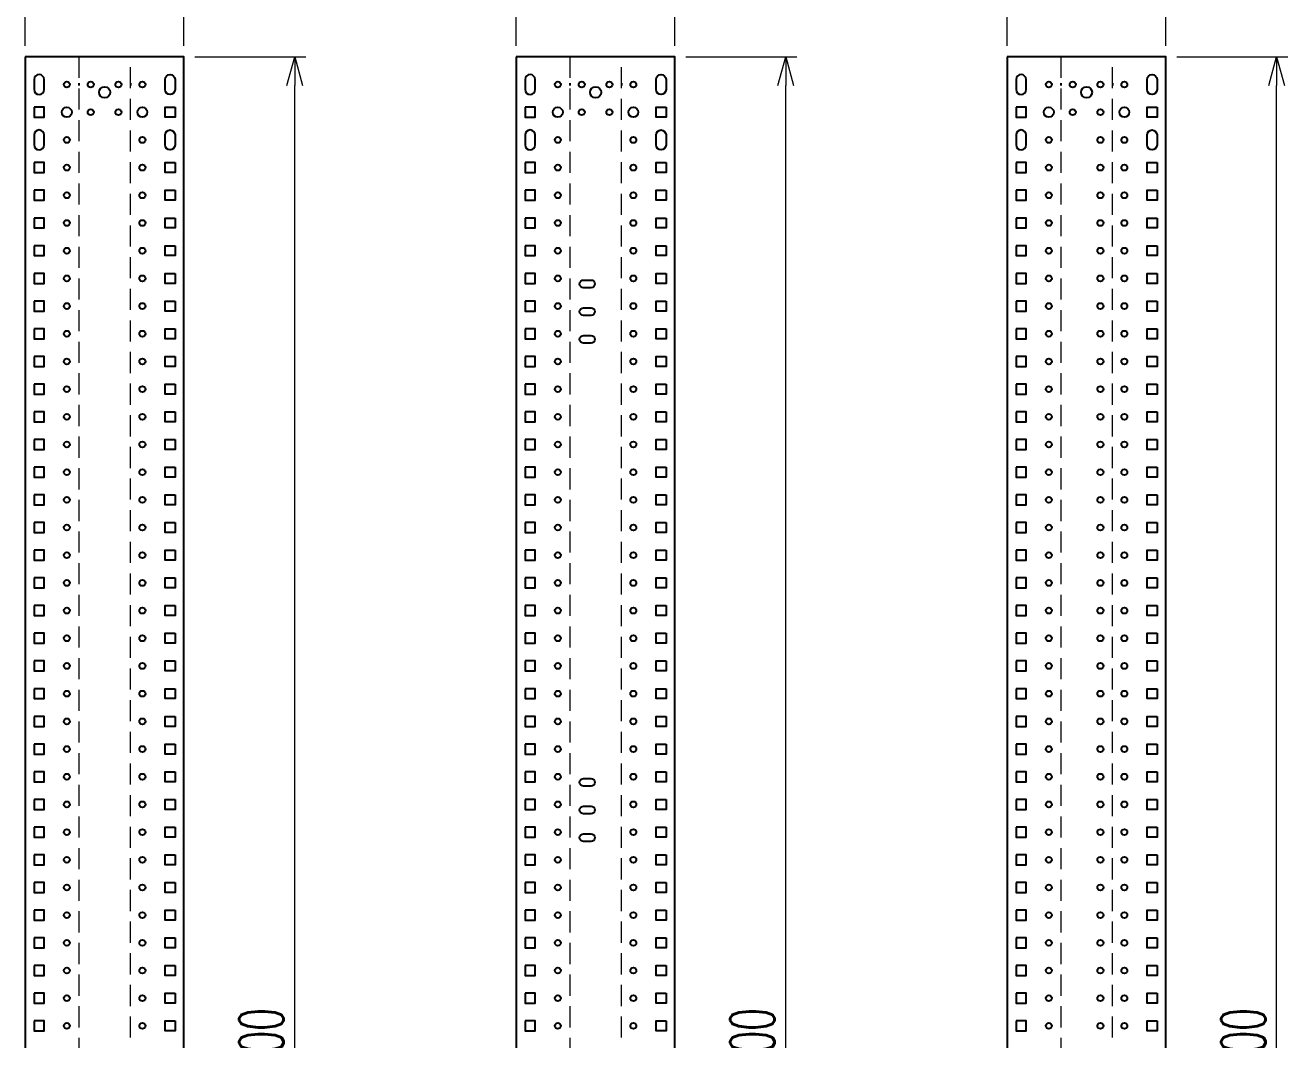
# Model space of a CAD drawing. Header units: millimetres. Extents: x 44190 to 77260, y -67199 to -50358.
# Drawn here: x 64819 to 65959, y -56533 to -55617 of the extents above; entities that cross this region are included whole.
import ezdxf

# ---------------------------------------------------------------- set-up
doc = ezdxf.new("R2010")
doc.units = ezdxf.units.MM
doc.header["$LTSCALE"] = 3
doc.linetypes.add('HIDDEN', pattern=[9.525, 6.35, -3.175])
doc.layers.add('@.DM. KÍCH THƯỚC', color=8, linetype='Continuous', transparency=0.2)
doc.layers.add('@.DM. NÉT CHÍNH', color=7, linetype='Continuous')
doc.layers.add('@.DM. NÉT ĐỤC', color=2, linetype='Continuous')
doc.layers.add('@.DM. NÉT ĐỨT', color=8, linetype='HIDDEN', lineweight=9)
doc.styles.add('Ann_w01', font='romans.shx', dxfattribs={"width": 0.6, "bigfont": 'chineset.shx'})
doc.dimstyles.new('Dim 01_SC20', dxfattribs={"dimscale": 20, "dimtxt": 2, "dimasz": 1.3, "dimexe": 0.5, "dimexo": 0.5, "dimgap": 0.5, "dimtad": 1, "dimdec": 1, "dimzin": 12, "dimdsep": 46, "dimtxsty": 'Ann_w01', "dimblk": 'OPEN30', "dimcen": 1.5, "dimclrd": 6, "dimclre": 6, "dimclrt": 3, "dimadec": 1, "dimazin": 3, "dimtm": 1e-09, "dimtfac": 1, "dimtdec": 1, "dimtix": 1, "dimtmove": 0, "dimatfit": 3, "dimldrblk": 'OPEN30', "dimfxl": 1, "dimtolj": 1, "dimlwd": 20, "dimlwe": 20, "dimarcsym": 0})

# ---------------------------------------------------------------- blocks, each defined once
blk = doc.blocks.new('_Open30')
at = {"color": 0, "linetype": 'ByBlock', "lineweight": -2}
for p, q in [((-1, 0.268), (0, 0)), ((0, 0), (-1, -0.268)), ((0, 0), (-1, 0))]:
    blk.add_line(p, q, dxfattribs=at)
blk = doc.blocks.new('*D179')
at = {"layer": '@.DM. KÍCH THƯỚC', "color": 6, "lineweight": 20, "transparency": 16777216}
for p, q in [((65415.6, -55645.2), (65515.6, -55645.2)), ((65505.6, -57419.2), (65505.6, -55671.2)), ((65415.6, -57445.2), (65515.6, -57445.2))]:
    blk.add_line(p, q, dxfattribs=at)
at = {"layer": 'Defpoints', "color": 0, "transparency": 16777216}
for p in [(65405.6, -55645.2), (65505.6, -55645.2), (65405.6, -57445.2)]:
    blk.add_point(p, dxfattribs=at)
at = {"layer": '@.DM. KÍCH THƯỚC', "color": 6, "lineweight": 20, "transparency": 16777216, "xscale": 26, "yscale": 26, "zscale": 26}
for p, rotation in [((65505.6, -55645.2), 90), ((65505.6, -57445.2), 270)]:
    blk.add_blockref('_Open30', p, dxfattribs=dict(at, rotation=rotation))
at = {"layer": '@.DM. KÍCH THƯỚC', "color": 3, "transparency": 16777216, "insert": (65475.6, -56545.2), "char_height": 40, "attachment_point": 5, "rotation": 90, "style": 'Ann_w01'}
blk.add_mtext('\\A1;1800', dxfattribs=at)
blk = doc.blocks.new('*D180')
at = {"layer": '@.DM. KÍCH THƯỚC', "color": 6, "lineweight": 20, "transparency": 16777216}
for p, q in [((65262.4, -55635.2), (65262.4, -55535.2)), ((65405.6, -55635.2), (65405.6, -55535.2)), ((65288.4, -55545.2), (65379.6, -55545.2))]:
    blk.add_line(p, q, dxfattribs=at)
at = {"layer": 'Defpoints', "color": 0, "transparency": 16777216}
for p in [(65405.6, -55545.2), (65262.4, -55645.2), (65405.6, -55645.2)]:
    blk.add_point(p, dxfattribs=at)
at = {"layer": '@.DM. KÍCH THƯỚC', "color": 6, "lineweight": 20, "transparency": 16777216, "xscale": 26, "yscale": 26, "zscale": 26, "rotation": 180}
blk.add_blockref('_Open30', (65262.4, -55545.2), dxfattribs=at)
at = {"layer": '@.DM. KÍCH THƯỚC', "color": 6, "lineweight": 20, "transparency": 16777216, "xscale": 26, "yscale": 26, "zscale": 26}
blk.add_blockref('_Open30', (65405.6, -55545.2), dxfattribs=at)
at = {"layer": '@.DM. KÍCH THƯỚC', "color": 3, "transparency": 16777216, "insert": (65334, -55515.2), "char_height": 40, "attachment_point": 5, "style": 'Ann_w01'}
blk.add_mtext('\\A1;143.2', dxfattribs=at)
blk = doc.blocks.new('*D183')
at = {"layer": '@.DM. KÍCH THƯỚC', "color": 6, "lineweight": 20, "transparency": 16777216}
for p, q in [((64972.4, -55645.2), (65072.4, -55645.2)), ((65062.4, -57419.2), (65062.4, -55671.2)), ((64972.4, -57445.2), (65072.4, -57445.2))]:
    blk.add_line(p, q, dxfattribs=at)
at = {"layer": 'Defpoints', "color": 0, "transparency": 16777216}
for p in [(64962.4, -55645.2), (65062.4, -55645.2), (64962.4, -57445.2)]:
    blk.add_point(p, dxfattribs=at)
at = {"layer": '@.DM. KÍCH THƯỚC', "color": 6, "lineweight": 20, "transparency": 16777216, "xscale": 26, "yscale": 26, "zscale": 26}
for p, rotation in [((65062.4, -55645.2), 90), ((65062.4, -57445.2), 270)]:
    blk.add_blockref('_Open30', p, dxfattribs=dict(at, rotation=rotation))
at = {"layer": '@.DM. KÍCH THƯỚC', "color": 3, "transparency": 16777216, "insert": (65032.4, -56545.2), "char_height": 40, "attachment_point": 5, "rotation": 90, "style": 'Ann_w01'}
blk.add_mtext('\\A1;1800', dxfattribs=at)
blk = doc.blocks.new('*D184')
at = {"layer": '@.DM. KÍCH THƯỚC', "color": 6, "lineweight": 20, "transparency": 16777216}
for p, q in [((64819.2, -55635.2), (64819.2, -55535.2)), ((64962.4, -55635.2), (64962.4, -55535.2)), ((64845.2, -55545.2), (64936.4, -55545.2))]:
    blk.add_line(p, q, dxfattribs=at)
at = {"layer": 'Defpoints', "color": 0, "transparency": 16777216}
for p in [(64962.4, -55545.2), (64819.2, -55645.2), (64962.4, -55645.2)]:
    blk.add_point(p, dxfattribs=at)
at = {"layer": '@.DM. KÍCH THƯỚC', "color": 6, "lineweight": 20, "transparency": 16777216, "xscale": 26, "yscale": 26, "zscale": 26, "rotation": 180}
blk.add_blockref('_Open30', (64819.2, -55545.2), dxfattribs=at)
at = {"layer": '@.DM. KÍCH THƯỚC', "color": 6, "lineweight": 20, "transparency": 16777216, "xscale": 26, "yscale": 26, "zscale": 26}
blk.add_blockref('_Open30', (64962.4, -55545.2), dxfattribs=at)
at = {"layer": '@.DM. KÍCH THƯỚC', "color": 3, "transparency": 16777216, "insert": (64890.8, -55515.2), "char_height": 40, "attachment_point": 5, "style": 'Ann_w01'}
blk.add_mtext('\\A1;143.2', dxfattribs=at)
blk = doc.blocks.new('*D193')
at = {"layer": '@.DM. KÍCH THƯỚC', "color": 6, "lineweight": 20, "transparency": 16777216}
for p, q in [((65705.6, -55635.2), (65705.6, -55535.2)), ((65848.8, -55635.2), (65848.8, -55535.2)), ((65731.6, -55545.2), (65822.8, -55545.2))]:
    blk.add_line(p, q, dxfattribs=at)
at = {"layer": 'Defpoints', "color": 0, "transparency": 16777216}
for p in [(65848.8, -55545.2), (65705.6, -55645.2), (65848.8, -55645.2)]:
    blk.add_point(p, dxfattribs=at)
at = {"layer": '@.DM. KÍCH THƯỚC', "color": 6, "lineweight": 20, "transparency": 16777216, "xscale": 26, "yscale": 26, "zscale": 26, "rotation": 180}
blk.add_blockref('_Open30', (65705.6, -55545.2), dxfattribs=at)
at = {"layer": '@.DM. KÍCH THƯỚC', "color": 6, "lineweight": 20, "transparency": 16777216, "xscale": 26, "yscale": 26, "zscale": 26}
blk.add_blockref('_Open30', (65848.8, -55545.2), dxfattribs=at)
at = {"layer": '@.DM. KÍCH THƯỚC', "color": 3, "transparency": 16777216, "insert": (65777.2, -55515.2), "char_height": 40, "attachment_point": 5, "style": 'Ann_w01'}
blk.add_mtext('\\A1;143.2', dxfattribs=at)
blk = doc.blocks.new('*D196')
at = {"layer": '@.DM. KÍCH THƯỚC', "color": 6, "lineweight": 20, "transparency": 16777216}
for p, q in [((65858.8, -55645.2), (65958.8, -55645.2)), ((65948.8, -57419.2), (65948.8, -55671.2)), ((65858.8, -57445.2), (65958.8, -57445.2))]:
    blk.add_line(p, q, dxfattribs=at)
at = {"layer": 'Defpoints', "color": 0, "transparency": 16777216}
for p in [(65848.8, -55645.2), (65948.8, -55645.2), (65848.8, -57445.2)]:
    blk.add_point(p, dxfattribs=at)
at = {"layer": '@.DM. KÍCH THƯỚC', "color": 6, "lineweight": 20, "transparency": 16777216, "xscale": 26, "yscale": 26, "zscale": 26}
for p, rotation in [((65948.8, -55645.2), 90), ((65948.8, -57445.2), 270)]:
    blk.add_blockref('_Open30', p, dxfattribs=dict(at, rotation=rotation))
at = {"layer": '@.DM. KÍCH THƯỚC', "color": 3, "transparency": 16777216, "insert": (65918.8, -56545.2), "char_height": 40, "attachment_point": 5, "rotation": 90, "style": 'Ann_w01'}
blk.add_mtext('\\A1;1800', dxfattribs=at)

msp = doc.modelspace()

# ---------------------------------------------------------------- linework, layer by layer
at = {"layer": '@.DM. NÉT CHÍNH', "color": 1}
for p, q in [((64867.5, -55668.96), (64867.5, -55670.96)), ((64914.1, -55668.96), (64914.1, -55670.96)), ((65310.7, -55668.96), (65310.7, -55670.96)), ((65357.3, -55668.96), (65357.3, -55670.96)), ((65753.9, -55668.96), (65753.9, -55670.96)), ((65800.5, -55668.96), (65800.5, -55670.96))]:
    msp.add_line(p, q, dxfattribs=at)
at = {"layer": '@.DM. NÉT CHÍNH'}
for points in [[(64819.2, -55645.24), (64819.2, -57445.24), (64962.4, -57445.24), (64962.4, -55645.24)], [(65262.4, -55645.24), (65262.4, -57445.24), (65405.6, -57445.24), (65405.6, -55645.24)], [(65705.6, -55645.24), (65705.6, -57445.24), (65848.8, -57445.24), (65848.8, -55645.24)]]:
    msp.add_lwpolyline(points, close=True, dxfattribs=at)
at = {"layer": '@.DM. NÉT CHÍNH', "color": 2}
for points in [[(64836.2, -55674.74), (64836.2, -55665.74, 1), (64827.2, -55665.74), (64827.2, -55674.74, 1)], [(64945.4, -55674.74), (64945.4, -55665.74, -1), (64954.4, -55665.74), (64954.4, -55674.74, -1)], [(65279.4, -55674.74), (65279.4, -55665.74, 1), (65270.4, -55665.74), (65270.4, -55674.74, 1)], [(65388.6, -55674.74), (65388.6, -55665.74, -1), (65397.6, -55665.74), (65397.6, -55674.74, -1)], [(65722.6, -55674.74), (65722.6, -55665.74, 1), (65713.6, -55665.74), (65713.6, -55674.74, 1)], [(65831.8, -55674.74), (65831.8, -55665.74, -1), (65840.8, -55665.74), (65840.8, -55674.74, -1)], [(64836.2, -55724.74), (64836.2, -55715.74, 1), (64827.2, -55715.74), (64827.2, -55724.74, 1)], [(64945.4, -55724.74), (64945.4, -55715.74, -1), (64954.4, -55715.74), (64954.4, -55724.74, -1)], [(65279.4, -55724.74), (65279.4, -55715.74, 1), (65270.4, -55715.74), (65270.4, -55724.74, 1)], [(65388.6, -55724.74), (65388.6, -55715.74, -1), (65397.6, -55715.74), (65397.6, -55724.74, -1)], [(65722.6, -55724.74), (65722.6, -55715.74, 1), (65713.6, -55715.74), (65713.6, -55724.74, 1)], [(65831.8, -55724.74), (65831.8, -55715.74, -1), (65840.8, -55715.74), (65840.8, -55724.74, -1)]]:
    msp.add_lwpolyline(points, format="xyb", close=True, dxfattribs=at)
for points in [[(64827.2, -55690.74), (64827.2, -55699.74), (64836.2, -55699.74), (64836.2, -55690.74)], [(64954.4, -55690.74), (64954.4, -55699.74), (64945.4, -55699.74), (64945.4, -55690.74)], [(65270.4, -55690.74), (65270.4, -55699.74), (65279.4, -55699.74), (65279.4, -55690.74)], [(65397.6, -55690.74), (65397.6, -55699.74), (65388.6, -55699.74), (65388.6, -55690.74)], [(65713.6, -55690.74), (65713.6, -55699.74), (65722.6, -55699.74), (65722.6, -55690.74)], [(65840.8, -55690.74), (65840.8, -55699.74), (65831.8, -55699.74), (65831.8, -55690.74)], [(64827.2, -55740.74), (64827.2, -55749.74), (64836.2, -55749.74), (64836.2, -55740.74)], [(64954.4, -55740.74), (64954.4, -55749.74), (64945.4, -55749.74), (64945.4, -55740.74)], [(65270.4, -55740.74), (65270.4, -55749.74), (65279.4, -55749.74), (65279.4, -55740.74)], [(65397.6, -55740.74), (65397.6, -55749.74), (65388.6, -55749.74), (65388.6, -55740.74)], [(65713.6, -55740.74), (65713.6, -55749.74), (65722.6, -55749.74), (65722.6, -55740.74)], [(65840.8, -55740.74), (65840.8, -55749.74), (65831.8, -55749.74), (65831.8, -55740.74)], [(64827.2, -55765.74), (64827.2, -55774.74), (64836.2, -55774.74), (64836.2, -55765.74)], [(64954.4, -55765.74), (64954.4, -55774.74), (64945.4, -55774.74), (64945.4, -55765.74)], [(65270.4, -55765.74), (65270.4, -55774.74), (65279.4, -55774.74), (65279.4, -55765.74)], [(65397.6, -55765.74), (65397.6, -55774.74), (65388.6, -55774.74), (65388.6, -55765.74)], [(65713.6, -55765.74), (65713.6, -55774.74), (65722.6, -55774.74), (65722.6, -55765.74)], [(65840.8, -55765.74), (65840.8, -55774.74), (65831.8, -55774.74), (65831.8, -55765.74)], [(64827.2, -55790.74), (64827.2, -55799.74), (64836.2, -55799.74), (64836.2, -55790.74)], [(64954.4, -55790.74), (64954.4, -55799.74), (64945.4, -55799.74), (64945.4, -55790.74)], [(65270.4, -55790.74), (65270.4, -55799.74), (65279.4, -55799.74), (65279.4, -55790.74)], [(65397.6, -55790.74), (65397.6, -55799.74), (65388.6, -55799.74), (65388.6, -55790.74)], [(65713.6, -55790.74), (65713.6, -55799.74), (65722.6, -55799.74), (65722.6, -55790.74)], [(65840.8, -55790.74), (65840.8, -55799.74), (65831.8, -55799.74), (65831.8, -55790.74)], [(64827.2, -55815.74), (64827.2, -55824.74), (64836.2, -55824.74), (64836.2, -55815.74)], [(64954.4, -55815.74), (64954.4, -55824.74), (64945.4, -55824.74), (64945.4, -55815.74)], [(65270.4, -55815.74), (65270.4, -55824.74), (65279.4, -55824.74), (65279.4, -55815.74)], [(65397.6, -55815.74), (65397.6, -55824.74), (65388.6, -55824.74), (65388.6, -55815.74)], [(65713.6, -55815.74), (65713.6, -55824.74), (65722.6, -55824.74), (65722.6, -55815.74)], [(65840.8, -55815.74), (65840.8, -55824.74), (65831.8, -55824.74), (65831.8, -55815.74)], [(64827.2, -55840.74), (64827.2, -55849.74), (64836.2, -55849.74), (64836.2, -55840.74)], [(64954.4, -55840.74), (64954.4, -55849.74), (64945.4, -55849.74), (64945.4, -55840.74)], [(65270.4, -55840.74), (65270.4, -55849.74), (65279.4, -55849.74), (65279.4, -55840.74)], [(65397.6, -55840.74), (65397.6, -55849.74), (65388.6, -55849.74), (65388.6, -55840.74)], [(65713.6, -55840.74), (65713.6, -55849.74), (65722.6, -55849.74), (65722.6, -55840.74)], [(65840.8, -55840.74), (65840.8, -55849.74), (65831.8, -55849.74), (65831.8, -55840.74)], [(64827.2, -55865.74), (64827.2, -55874.74), (64836.2, -55874.74), (64836.2, -55865.74)], [(64954.4, -55865.74), (64954.4, -55874.74), (64945.4, -55874.74), (64945.4, -55865.74)], [(65270.4, -55865.74), (65270.4, -55874.74), (65279.4, -55874.74), (65279.4, -55865.74)], [(65397.6, -55865.74), (65397.6, -55874.74), (65388.6, -55874.74), (65388.6, -55865.74)], [(65713.6, -55865.74), (65713.6, -55874.74), (65722.6, -55874.74), (65722.6, -55865.74)], [(65840.8, -55865.74), (65840.8, -55874.74), (65831.8, -55874.74), (65831.8, -55865.74)], [(64827.2, -55890.74), (64827.2, -55899.74), (64836.2, -55899.74), (64836.2, -55890.74)], [(64954.4, -55890.74), (64954.4, -55899.74), (64945.4, -55899.74), (64945.4, -55890.74)], [(65270.4, -55890.74), (65270.4, -55899.74), (65279.4, -55899.74), (65279.4, -55890.74)], [(65397.6, -55890.74), (65397.6, -55899.74), (65388.6, -55899.74), (65388.6, -55890.74)], [(65713.6, -55890.74), (65713.6, -55899.74), (65722.6, -55899.74), (65722.6, -55890.74)], [(65840.8, -55890.74), (65840.8, -55899.74), (65831.8, -55899.74), (65831.8, -55890.74)], [(64827.2, -55915.74), (64827.2, -55924.74), (64836.2, -55924.74), (64836.2, -55915.74)], [(64954.4, -55915.74), (64954.4, -55924.74), (64945.4, -55924.74), (64945.4, -55915.74)], [(65270.4, -55915.74), (65270.4, -55924.74), (65279.4, -55924.74), (65279.4, -55915.74)], [(65397.6, -55915.74), (65397.6, -55924.74), (65388.6, -55924.74), (65388.6, -55915.74)], [(65713.6, -55915.74), (65713.6, -55924.74), (65722.6, -55924.74), (65722.6, -55915.74)], [(65840.8, -55915.74), (65840.8, -55924.74), (65831.8, -55924.74), (65831.8, -55915.74)], [(64827.2, -55940.74), (64827.2, -55949.74), (64836.2, -55949.74), (64836.2, -55940.74)], [(64954.4, -55940.74), (64954.4, -55949.74), (64945.4, -55949.74), (64945.4, -55940.74)], [(65270.4, -55940.74), (65270.4, -55949.74), (65279.4, -55949.74), (65279.4, -55940.74)], [(65397.6, -55940.74), (65397.6, -55949.74), (65388.6, -55949.74), (65388.6, -55940.74)], [(65713.6, -55940.74), (65713.6, -55949.74), (65722.6, -55949.74), (65722.6, -55940.74)], [(65840.8, -55940.74), (65840.8, -55949.74), (65831.8, -55949.74), (65831.8, -55940.74)], [(64827.2, -55965.74), (64827.2, -55974.74), (64836.2, -55974.74), (64836.2, -55965.74)], [(64954.4, -55965.74), (64954.4, -55974.74), (64945.4, -55974.74), (64945.4, -55965.74)], [(65270.4, -55965.74), (65270.4, -55974.74), (65279.4, -55974.74), (65279.4, -55965.74)], [(65397.6, -55965.74), (65397.6, -55974.74), (65388.6, -55974.74), (65388.6, -55965.74)], [(65713.6, -55965.74), (65713.6, -55974.74), (65722.6, -55974.74), (65722.6, -55965.74)], [(65840.8, -55965.74), (65840.8, -55974.74), (65831.8, -55974.74), (65831.8, -55965.74)], [(64827.2, -55990.74), (64827.2, -55999.74), (64836.2, -55999.74), (64836.2, -55990.74)], [(64954.4, -55990.74), (64954.4, -55999.74), (64945.4, -55999.74), (64945.4, -55990.74)], [(65270.4, -55990.74), (65270.4, -55999.74), (65279.4, -55999.74), (65279.4, -55990.74)], [(65397.6, -55990.74), (65397.6, -55999.74), (65388.6, -55999.74), (65388.6, -55990.74)], [(65713.6, -55990.74), (65713.6, -55999.74), (65722.6, -55999.74), (65722.6, -55990.74)], [(65840.8, -55990.74), (65840.8, -55999.74), (65831.8, -55999.74), (65831.8, -55990.74)], [(64827.2, -56015.74), (64827.2, -56024.74), (64836.2, -56024.74), (64836.2, -56015.74)], [(64954.4, -56015.74), (64954.4, -56024.74), (64945.4, -56024.74), (64945.4, -56015.74)], [(65270.4, -56015.74), (65270.4, -56024.74), (65279.4, -56024.74), (65279.4, -56015.74)], [(65397.6, -56015.74), (65397.6, -56024.74), (65388.6, -56024.74), (65388.6, -56015.74)], [(65713.6, -56015.74), (65713.6, -56024.74), (65722.6, -56024.74), (65722.6, -56015.74)], [(65840.8, -56015.74), (65840.8, -56024.74), (65831.8, -56024.74), (65831.8, -56015.74)], [(64827.2, -56040.74), (64827.2, -56049.74), (64836.2, -56049.74), (64836.2, -56040.74)], [(64954.4, -56040.74), (64954.4, -56049.74), (64945.4, -56049.74), (64945.4, -56040.74)], [(65270.4, -56040.74), (65270.4, -56049.74), (65279.4, -56049.74), (65279.4, -56040.74)], [(65397.6, -56040.74), (65397.6, -56049.74), (65388.6, -56049.74), (65388.6, -56040.74)], [(65713.6, -56040.74), (65713.6, -56049.74), (65722.6, -56049.74), (65722.6, -56040.74)], [(65840.8, -56040.74), (65840.8, -56049.74), (65831.8, -56049.74), (65831.8, -56040.74)], [(64827.2, -56065.74), (64827.2, -56074.74), (64836.2, -56074.74), (64836.2, -56065.74)], [(64954.4, -56065.74), (64954.4, -56074.74), (64945.4, -56074.74), (64945.4, -56065.74)], [(65270.4, -56065.74), (65270.4, -56074.74), (65279.4, -56074.74), (65279.4, -56065.74)], [(65397.6, -56065.74), (65397.6, -56074.74), (65388.6, -56074.74), (65388.6, -56065.74)], [(65713.6, -56065.74), (65713.6, -56074.74), (65722.6, -56074.74), (65722.6, -56065.74)], [(65840.8, -56065.74), (65840.8, -56074.74), (65831.8, -56074.74), (65831.8, -56065.74)], [(64827.2, -56090.74), (64827.2, -56099.74), (64836.2, -56099.74), (64836.2, -56090.74)], [(64954.4, -56090.74), (64954.4, -56099.74), (64945.4, -56099.74), (64945.4, -56090.74)], [(65270.4, -56090.74), (65270.4, -56099.74), (65279.4, -56099.74), (65279.4, -56090.74)], [(65397.6, -56090.74), (65397.6, -56099.74), (65388.6, -56099.74), (65388.6, -56090.74)], [(65713.6, -56090.74), (65713.6, -56099.74), (65722.6, -56099.74), (65722.6, -56090.74)], [(65840.8, -56090.74), (65840.8, -56099.74), (65831.8, -56099.74), (65831.8, -56090.74)], [(64827.2, -56115.74), (64827.2, -56124.74), (64836.2, -56124.74), (64836.2, -56115.74)], [(64954.4, -56115.74), (64954.4, -56124.74), (64945.4, -56124.74), (64945.4, -56115.74)], [(65270.4, -56115.74), (65270.4, -56124.74), (65279.4, -56124.74), (65279.4, -56115.74)], [(65397.6, -56115.74), (65397.6, -56124.74), (65388.6, -56124.74), (65388.6, -56115.74)], [(65713.6, -56115.74), (65713.6, -56124.74), (65722.6, -56124.74), (65722.6, -56115.74)], [(65840.8, -56115.74), (65840.8, -56124.74), (65831.8, -56124.74), (65831.8, -56115.74)], [(64827.2, -56140.74), (64827.2, -56149.74), (64836.2, -56149.74), (64836.2, -56140.74)], [(64954.4, -56140.74), (64954.4, -56149.74), (64945.4, -56149.74), (64945.4, -56140.74)], [(65270.4, -56140.74), (65270.4, -56149.74), (65279.4, -56149.74), (65279.4, -56140.74)], [(65397.6, -56140.74), (65397.6, -56149.74), (65388.6, -56149.74), (65388.6, -56140.74)], [(65713.6, -56140.74), (65713.6, -56149.74), (65722.6, -56149.74), (65722.6, -56140.74)], [(65840.8, -56140.74), (65840.8, -56149.74), (65831.8, -56149.74), (65831.8, -56140.74)], [(64827.2, -56165.74), (64827.2, -56174.74), (64836.2, -56174.74), (64836.2, -56165.74)], [(64954.4, -56165.74), (64954.4, -56174.74), (64945.4, -56174.74), (64945.4, -56165.74)], [(65270.4, -56165.74), (65270.4, -56174.74), (65279.4, -56174.74), (65279.4, -56165.74)], [(65397.6, -56165.74), (65397.6, -56174.74), (65388.6, -56174.74), (65388.6, -56165.74)], [(65713.6, -56165.74), (65713.6, -56174.74), (65722.6, -56174.74), (65722.6, -56165.74)], [(65840.8, -56165.74), (65840.8, -56174.74), (65831.8, -56174.74), (65831.8, -56165.74)], [(64827.2, -56190.74), (64827.2, -56199.74), (64836.2, -56199.74), (64836.2, -56190.74)], [(64954.4, -56190.74), (64954.4, -56199.74), (64945.4, -56199.74), (64945.4, -56190.74)], [(65270.4, -56190.74), (65270.4, -56199.74), (65279.4, -56199.74), (65279.4, -56190.74)], [(65397.6, -56190.74), (65397.6, -56199.74), (65388.6, -56199.74), (65388.6, -56190.74)], [(65713.6, -56190.74), (65713.6, -56199.74), (65722.6, -56199.74), (65722.6, -56190.74)], [(65840.8, -56190.74), (65840.8, -56199.74), (65831.8, -56199.74), (65831.8, -56190.74)], [(64827.2, -56215.74), (64827.2, -56224.74), (64836.2, -56224.74), (64836.2, -56215.74)], [(64954.4, -56215.74), (64954.4, -56224.74), (64945.4, -56224.74), (64945.4, -56215.74)], [(65270.4, -56215.74), (65270.4, -56224.74), (65279.4, -56224.74), (65279.4, -56215.74)], [(65397.6, -56215.74), (65397.6, -56224.74), (65388.6, -56224.74), (65388.6, -56215.74)], [(65713.6, -56215.74), (65713.6, -56224.74), (65722.6, -56224.74), (65722.6, -56215.74)], [(65840.8, -56215.74), (65840.8, -56224.74), (65831.8, -56224.74), (65831.8, -56215.74)], [(64827.2, -56240.74), (64827.2, -56249.74), (64836.2, -56249.74), (64836.2, -56240.74)], [(64954.4, -56240.74), (64954.4, -56249.74), (64945.4, -56249.74), (64945.4, -56240.74)], [(65270.4, -56240.74), (65270.4, -56249.74), (65279.4, -56249.74), (65279.4, -56240.74)], [(65397.6, -56240.74), (65397.6, -56249.74), (65388.6, -56249.74), (65388.6, -56240.74)], [(65713.6, -56240.74), (65713.6, -56249.74), (65722.6, -56249.74), (65722.6, -56240.74)], [(65840.8, -56240.74), (65840.8, -56249.74), (65831.8, -56249.74), (65831.8, -56240.74)], [(64827.2, -56265.74), (64827.2, -56274.74), (64836.2, -56274.74), (64836.2, -56265.74)], [(64954.4, -56265.74), (64954.4, -56274.74), (64945.4, -56274.74), (64945.4, -56265.74)], [(65270.4, -56265.74), (65270.4, -56274.74), (65279.4, -56274.74), (65279.4, -56265.74)], [(65397.6, -56265.74), (65397.6, -56274.74), (65388.6, -56274.74), (65388.6, -56265.74)], [(65713.6, -56265.74), (65713.6, -56274.74), (65722.6, -56274.74), (65722.6, -56265.74)], [(65840.8, -56265.74), (65840.8, -56274.74), (65831.8, -56274.74), (65831.8, -56265.74)], [(64827.2, -56290.74), (64827.2, -56299.74), (64836.2, -56299.74), (64836.2, -56290.74)], [(64954.4, -56290.74), (64954.4, -56299.74), (64945.4, -56299.74), (64945.4, -56290.74)], [(65270.4, -56290.74), (65270.4, -56299.74), (65279.4, -56299.74), (65279.4, -56290.74)], [(65397.6, -56290.74), (65397.6, -56299.74), (65388.6, -56299.74), (65388.6, -56290.74)], [(65713.6, -56290.74), (65713.6, -56299.74), (65722.6, -56299.74), (65722.6, -56290.74)], [(65840.8, -56290.74), (65840.8, -56299.74), (65831.8, -56299.74), (65831.8, -56290.74)], [(64827.2, -56315.74), (64827.2, -56324.74), (64836.2, -56324.74), (64836.2, -56315.74)], [(64954.4, -56315.74), (64954.4, -56324.74), (64945.4, -56324.74), (64945.4, -56315.74)], [(65270.4, -56315.74), (65270.4, -56324.74), (65279.4, -56324.74), (65279.4, -56315.74)], [(65397.6, -56315.74), (65397.6, -56324.74), (65388.6, -56324.74), (65388.6, -56315.74)], [(65713.6, -56315.74), (65713.6, -56324.74), (65722.6, -56324.74), (65722.6, -56315.74)], [(65840.8, -56315.74), (65840.8, -56324.74), (65831.8, -56324.74), (65831.8, -56315.74)], [(64827.2, -56340.74), (64827.2, -56349.74), (64836.2, -56349.74), (64836.2, -56340.74)], [(64954.4, -56340.74), (64954.4, -56349.74), (64945.4, -56349.74), (64945.4, -56340.74)], [(65270.4, -56340.74), (65270.4, -56349.74), (65279.4, -56349.74), (65279.4, -56340.74)], [(65397.6, -56340.74), (65397.6, -56349.74), (65388.6, -56349.74), (65388.6, -56340.74)], [(65713.6, -56340.74), (65713.6, -56349.74), (65722.6, -56349.74), (65722.6, -56340.74)], [(65840.8, -56340.74), (65840.8, -56349.74), (65831.8, -56349.74), (65831.8, -56340.74)], [(64827.2, -56365.74), (64827.2, -56374.74), (64836.2, -56374.74), (64836.2, -56365.74)], [(64954.4, -56365.74), (64954.4, -56374.74), (64945.4, -56374.74), (64945.4, -56365.74)], [(65270.4, -56365.74), (65270.4, -56374.74), (65279.4, -56374.74), (65279.4, -56365.74)], [(65397.6, -56365.74), (65397.6, -56374.74), (65388.6, -56374.74), (65388.6, -56365.74)], [(65713.6, -56365.74), (65713.6, -56374.74), (65722.6, -56374.74), (65722.6, -56365.74)], [(65840.8, -56365.74), (65840.8, -56374.74), (65831.8, -56374.74), (65831.8, -56365.74)], [(64827.2, -56390.74), (64827.2, -56399.74), (64836.2, -56399.74), (64836.2, -56390.74)], [(64954.4, -56390.74), (64954.4, -56399.74), (64945.4, -56399.74), (64945.4, -56390.74)], [(65270.4, -56390.74), (65270.4, -56399.74), (65279.4, -56399.74), (65279.4, -56390.74)], [(65397.6, -56390.74), (65397.6, -56399.74), (65388.6, -56399.74), (65388.6, -56390.74)], [(65713.6, -56390.74), (65713.6, -56399.74), (65722.6, -56399.74), (65722.6, -56390.74)], [(65840.8, -56390.74), (65840.8, -56399.74), (65831.8, -56399.74), (65831.8, -56390.74)], [(64827.2, -56415.74), (64827.2, -56424.74), (64836.2, -56424.74), (64836.2, -56415.74)], [(64954.4, -56415.74), (64954.4, -56424.74), (64945.4, -56424.74), (64945.4, -56415.74)], [(65270.4, -56415.74), (65270.4, -56424.74), (65279.4, -56424.74), (65279.4, -56415.74)], [(65397.6, -56415.74), (65397.6, -56424.74), (65388.6, -56424.74), (65388.6, -56415.74)], [(65713.6, -56415.74), (65713.6, -56424.74), (65722.6, -56424.74), (65722.6, -56415.74)], [(65840.8, -56415.74), (65840.8, -56424.74), (65831.8, -56424.74), (65831.8, -56415.74)], [(64827.2, -56440.74), (64827.2, -56449.74), (64836.2, -56449.74), (64836.2, -56440.74)], [(64954.4, -56440.74), (64954.4, -56449.74), (64945.4, -56449.74), (64945.4, -56440.74)], [(65270.4, -56440.74), (65270.4, -56449.74), (65279.4, -56449.74), (65279.4, -56440.74)], [(65397.6, -56440.74), (65397.6, -56449.74), (65388.6, -56449.74), (65388.6, -56440.74)], [(65713.6, -56440.74), (65713.6, -56449.74), (65722.6, -56449.74), (65722.6, -56440.74)], [(65840.8, -56440.74), (65840.8, -56449.74), (65831.8, -56449.74), (65831.8, -56440.74)], [(64827.2, -56465.74), (64827.2, -56474.74), (64836.2, -56474.74), (64836.2, -56465.74)], [(64954.4, -56465.74), (64954.4, -56474.74), (64945.4, -56474.74), (64945.4, -56465.74)], [(65270.4, -56465.74), (65270.4, -56474.74), (65279.4, -56474.74), (65279.4, -56465.74)], [(65397.6, -56465.74), (65397.6, -56474.74), (65388.6, -56474.74), (65388.6, -56465.74)], [(65713.6, -56465.74), (65713.6, -56474.74), (65722.6, -56474.74), (65722.6, -56465.74)], [(65840.8, -56465.74), (65840.8, -56474.74), (65831.8, -56474.74), (65831.8, -56465.74)], [(64827.2, -56490.74), (64827.2, -56499.74), (64836.2, -56499.74), (64836.2, -56490.74)], [(64954.4, -56490.74), (64954.4, -56499.74), (64945.4, -56499.74), (64945.4, -56490.74)], [(65270.4, -56490.74), (65270.4, -56499.74), (65279.4, -56499.74), (65279.4, -56490.74)], [(65397.6, -56490.74), (65397.6, -56499.74), (65388.6, -56499.74), (65388.6, -56490.74)], [(65713.6, -56490.74), (65713.6, -56499.74), (65722.6, -56499.74), (65722.6, -56490.74)], [(65840.8, -56490.74), (65840.8, -56499.74), (65831.8, -56499.74), (65831.8, -56490.74)], [(64827.2, -56515.74), (64827.2, -56524.74), (64836.2, -56524.74), (64836.2, -56515.74)], [(64954.4, -56515.74), (64954.4, -56524.74), (64945.4, -56524.74), (64945.4, -56515.74)], [(65270.4, -56515.74), (65270.4, -56524.74), (65279.4, -56524.74), (65279.4, -56515.74)], [(65397.6, -56515.74), (65397.6, -56524.74), (65388.6, -56524.74), (65388.6, -56515.74)], [(65713.6, -56515.74), (65713.6, -56524.74), (65722.6, -56524.74), (65722.6, -56515.74)], [(65840.8, -56515.74), (65840.8, -56524.74), (65831.8, -56524.74), (65831.8, -56515.74)]]:
    msp.add_lwpolyline(points, close=True, dxfattribs=at)
for centre, radius in [((64856.7, -55670.24), 2.7), ((64878.3, -55670.24), 2.7), ((64903.3, -55670.24), 2.7), ((64924.9, -55670.24), 2.7), ((65299.9, -55670.24), 2.7), ((65321.5, -55670.24), 2.7), ((65346.5, -55670.24), 2.7), ((65368.1, -55670.24), 2.7), ((65743.1, -55670.24), 2.7), ((65764.7, -55670.24), 2.7), ((65789.7, -55670.24), 2.7), ((65811.3, -55670.24), 2.7), ((64890.8, -55677.24), 5), ((65334, -55677.24), 5), ((65777.2, -55677.24), 5), ((64856.7, -55695.24), 4.5), ((64924.9, -55695.24), 4.5), ((65299.9, -55695.24), 4.5), ((65368.1, -55695.24), 4.5), ((65743.1, -55695.24), 4.5), ((65811.3, -55695.24), 4.5), ((64878.3, -55695.24), 2.7), ((64903.3, -55695.24), 2.7), ((65321.5, -55695.24), 2.7), ((65346.5, -55695.24), 2.7), ((65764.7, -55695.24), 2.7), ((65789.7, -55695.24), 2.7), ((64856.7, -55720.24), 2.7), ((64924.9, -55720.24), 2.7), ((65299.9, -55720.24), 2.7), ((65368.1, -55720.24), 2.7), ((65743.1, -55720.24), 2.7), ((65789.7, -55720.24), 2.7), ((65811.3, -55720.24), 2.7), ((64856.7, -55745.24), 2.7), ((64924.9, -55745.24), 2.7), ((65299.9, -55745.24), 2.7), ((65368.1, -55745.24), 2.7), ((65743.1, -55745.24), 2.7), ((65789.7, -55745.24), 2.7), ((65811.3, -55745.24), 2.7), ((64856.7, -55770.24), 2.7), ((64924.9, -55770.24), 2.7), ((65299.9, -55770.24), 2.7), ((65368.1, -55770.24), 2.7), ((65743.1, -55770.24), 2.7), ((65789.7, -55770.24), 2.7), ((65811.3, -55770.24), 2.7), ((64856.7, -55795.24), 2.7), ((64924.9, -55795.24), 2.7), ((65299.9, -55795.24), 2.7), ((65368.1, -55795.24), 2.7), ((65743.1, -55795.24), 2.7), ((65789.7, -55795.24), 2.7), ((65811.3, -55795.24), 2.7), ((64856.7, -55820.24), 2.7), ((64924.9, -55820.24), 2.7), ((65299.9, -55820.24), 2.7), ((65368.1, -55820.24), 2.7), ((65743.1, -55820.24), 2.7), ((65789.7, -55820.24), 2.7), ((65811.3, -55820.24), 2.7), ((64856.7, -55845.24), 2.7), ((64924.9, -55845.24), 2.7), ((65299.9, -55845.24), 2.7), ((65368.1, -55845.24), 2.7), ((65743.1, -55845.24), 2.7), ((65789.7, -55845.24), 2.7), ((65811.3, -55845.24), 2.7), ((64856.7, -55870.24), 2.7), ((64924.9, -55870.24), 2.7), ((65299.9, -55870.24), 2.7), ((65368.1, -55870.24), 2.7), ((65743.1, -55870.24), 2.7), ((65789.7, -55870.24), 2.7), ((65811.3, -55870.24), 2.7), ((64856.7, -55895.24), 2.7), ((64924.9, -55895.24), 2.7), ((65299.9, -55895.24), 2.7), ((65368.1, -55895.24), 2.7), ((65743.1, -55895.24), 2.7), ((65789.7, -55895.24), 2.7), ((65811.3, -55895.24), 2.7), ((64856.7, -55920.24), 2.7), ((64924.9, -55920.24), 2.7), ((65299.9, -55920.24), 2.7), ((65368.1, -55920.24), 2.7), ((65743.1, -55920.24), 2.7), ((65789.7, -55920.24), 2.7), ((65811.3, -55920.24), 2.7), ((64856.7, -55945.24), 2.7), ((64924.9, -55945.24), 2.7), ((65299.9, -55945.24), 2.7), ((65368.1, -55945.24), 2.7), ((65743.1, -55945.24), 2.7), ((65789.7, -55945.24), 2.7), ((65811.3, -55945.24), 2.7), ((64856.7, -55970.24), 2.7), ((64924.9, -55970.24), 2.7), ((65299.9, -55970.24), 2.7), ((65368.1, -55970.24), 2.7), ((65743.1, -55970.24), 2.7), ((65789.7, -55970.24), 2.7), ((65811.3, -55970.24), 2.7), ((64856.7, -55995.24), 2.7), ((64924.9, -55995.24), 2.7), ((65299.9, -55995.24), 2.7), ((65368.1, -55995.24), 2.7), ((65743.1, -55995.24), 2.7), ((65789.7, -55995.24), 2.7), ((65811.3, -55995.24), 2.7), ((64856.7, -56020.24), 2.7), ((64924.9, -56020.24), 2.7), ((65299.9, -56020.24), 2.7), ((65368.1, -56020.24), 2.7), ((65743.1, -56020.24), 2.7), ((65789.7, -56020.24), 2.7), ((65811.3, -56020.24), 2.7), ((64856.7, -56045.24), 2.7), ((64924.9, -56045.24), 2.7), ((65299.9, -56045.24), 2.7), ((65368.1, -56045.24), 2.7), ((65743.1, -56045.24), 2.7), ((65789.7, -56045.24), 2.7), ((65811.3, -56045.24), 2.7), ((64856.7, -56070.24), 2.7), ((64924.9, -56070.24), 2.7), ((65299.9, -56070.24), 2.7), ((65368.1, -56070.24), 2.7), ((65743.1, -56070.24), 2.7), ((65789.7, -56070.24), 2.7), ((65811.3, -56070.24), 2.7), ((64856.7, -56095.24), 2.7), ((64924.9, -56095.24), 2.7), ((65299.9, -56095.24), 2.7), ((65368.1, -56095.24), 2.7), ((65743.1, -56095.24), 2.7), ((65789.7, -56095.24), 2.7), ((65811.3, -56095.24), 2.7), ((64856.7, -56120.24), 2.7), ((64924.9, -56120.24), 2.7), ((65299.9, -56120.24), 2.7), ((65368.1, -56120.24), 2.7), ((65743.1, -56120.24), 2.7), ((65789.7, -56120.24), 2.7), ((65811.3, -56120.24), 2.7), ((64856.7, -56145.24), 2.7), ((64924.9, -56145.24), 2.7), ((65299.9, -56145.24), 2.7), ((65368.1, -56145.24), 2.7), ((65743.1, -56145.24), 2.7), ((65789.7, -56145.24), 2.7), ((65811.3, -56145.24), 2.7), ((64856.7, -56170.24), 2.7), ((64924.9, -56170.24), 2.7), ((65299.9, -56170.24), 2.7), ((65368.1, -56170.24), 2.7), ((65743.1, -56170.24), 2.7), ((65789.7, -56170.24), 2.7), ((65811.3, -56170.24), 2.7), ((64856.7, -56195.24), 2.7), ((64924.9, -56195.24), 2.7), ((65299.9, -56195.24), 2.7), ((65368.1, -56195.24), 2.7), ((65743.1, -56195.24), 2.7), ((65789.7, -56195.24), 2.7), ((65811.3, -56195.24), 2.7), ((64856.7, -56220.24), 2.7), ((64924.9, -56220.24), 2.7), ((65299.9, -56220.24), 2.7), ((65368.1, -56220.24), 2.7), ((65743.1, -56220.24), 2.7), ((65789.7, -56220.24), 2.7), ((65811.3, -56220.24), 2.7), ((64856.7, -56245.24), 2.7), ((64924.9, -56245.24), 2.7), ((65299.9, -56245.24), 2.7), ((65368.1, -56245.24), 2.7), ((65743.1, -56245.24), 2.7), ((65789.7, -56245.24), 2.7), ((65811.3, -56245.24), 2.7), ((64856.7, -56270.24), 2.7), ((64924.9, -56270.24), 2.7), ((65299.9, -56270.24), 2.7), ((65368.1, -56270.24), 2.7), ((65743.1, -56270.24), 2.7), ((65789.7, -56270.24), 2.7), ((65811.3, -56270.24), 2.7), ((64856.7, -56295.24), 2.7), ((64924.9, -56295.24), 2.7), ((65299.9, -56295.24), 2.7), ((65368.1, -56295.24), 2.7), ((65743.1, -56295.24), 2.7), ((65789.7, -56295.24), 2.7), ((65811.3, -56295.24), 2.7), ((64856.7, -56320.24), 2.7), ((64924.9, -56320.24), 2.7), ((65299.9, -56320.24), 2.7), ((65368.1, -56320.24), 2.7), ((65743.1, -56320.24), 2.7), ((65789.7, -56320.24), 2.7), ((65811.3, -56320.24), 2.7), ((64856.7, -56345.24), 2.7), ((64924.9, -56345.24), 2.7), ((65299.9, -56345.24), 2.7), ((65368.1, -56345.24), 2.7), ((65743.1, -56345.24), 2.7), ((65789.7, -56345.24), 2.7), ((65811.3, -56345.24), 2.7), ((64856.7, -56370.24), 2.7), ((64924.9, -56370.24), 2.7), ((65299.9, -56370.24), 2.7), ((65368.1, -56370.24), 2.7), ((65743.1, -56370.24), 2.7), ((65789.7, -56370.24), 2.7), ((65811.3, -56370.24), 2.7), ((64856.7, -56395.24), 2.7), ((64924.9, -56395.24), 2.7), ((65299.9, -56395.24), 2.7), ((65368.1, -56395.24), 2.7), ((65743.1, -56395.24), 2.7), ((65789.7, -56395.24), 2.7), ((65811.3, -56395.24), 2.7), ((64856.7, -56420.24), 2.7), ((64924.9, -56420.24), 2.7), ((65299.9, -56420.24), 2.7), ((65368.1, -56420.24), 2.7), ((65743.1, -56420.24), 2.7), ((65789.7, -56420.24), 2.7), ((65811.3, -56420.24), 2.7), ((64856.7, -56445.24), 2.7), ((64924.9, -56445.24), 2.7), ((65299.9, -56445.24), 2.7), ((65368.1, -56445.24), 2.7), ((65743.1, -56445.24), 2.7), ((65789.7, -56445.24), 2.7), ((65811.3, -56445.24), 2.7), ((64856.7, -56470.24), 2.7), ((64924.9, -56470.24), 2.7), ((65299.9, -56470.24), 2.7), ((65368.1, -56470.24), 2.7), ((65743.1, -56470.24), 2.7), ((65789.7, -56470.24), 2.7), ((65811.3, -56470.24), 2.7), ((64856.7, -56495.24), 2.7), ((64924.9, -56495.24), 2.7), ((65299.9, -56495.24), 2.7), ((65368.1, -56495.24), 2.7), ((65743.1, -56495.24), 2.7), ((65789.7, -56495.24), 2.7), ((65811.3, -56495.24), 2.7), ((64856.7, -56520.24), 2.7), ((64924.9, -56520.24), 2.7), ((65299.9, -56520.24), 2.7), ((65368.1, -56520.24), 2.7), ((65743.1, -56520.24), 2.7), ((65789.7, -56520.24), 2.7), ((65811.3, -56520.24), 2.7)]:
    msp.add_circle(centre, radius, dxfattribs=at)
at = {"layer": '@.DM. NÉT ĐỤC'}
for points in [[(65323.13, -55846.74), (65329.88, -55846.74, -1), (65329.88, -55853.74), (65323.13, -55853.74, -1)], [(65323.13, -55871.74), (65329.88, -55871.74, -1), (65329.88, -55878.74), (65323.13, -55878.74, -1)], [(65329.88, -55903.74), (65323.13, -55903.74, -1), (65323.13, -55896.74), (65329.88, -55896.74, -1)], [(65323.13, -56296.74), (65329.88, -56296.74, -1), (65329.88, -56303.74), (65323.13, -56303.74, -1)], [(65323.13, -56321.74), (65329.88, -56321.74, -1), (65329.88, -56328.74), (65323.13, -56328.74, -1)], [(65329.88, -56353.74), (65323.13, -56353.74, -1), (65323.13, -56346.74), (65329.88, -56346.74, -1)]]:
    msp.add_lwpolyline(points, format="xyb", close=True, dxfattribs=at)
at = {"layer": '@.DM. NÉT ĐỨT', "linetype": 'HIDDEN'}
for points in [[(64867.5, -55645.24), (64867.5, -57445.24)], [(64914.1, -57445.24), (64914.1, -55645.24)], [(65310.7, -55645.24), (65310.7, -57445.24)], [(65357.3, -57445.24), (65357.3, -55645.24)], [(65753.9, -55645.24), (65753.9, -57445.24)], [(65800.5, -57445.24), (65800.5, -55645.24)]]:
    msp.add_lwpolyline(points, dxfattribs=at)

# ---------------------------------------------------------------- dimensions: what is measured, and where the dimension line sits
at = {"layer": '@.DM. KÍCH THƯỚC'}
for base, p1, p2, picture, middle in [((64962.4, -55545.24), (64819.2, -55645.24), (64962.4, -55645.24), '*D184', (64890.8, -55515.24)), ((65405.6, -55545.24), (65262.4, -55645.24), (65405.6, -55645.24), '*D180', (65334, -55515.24)), ((65848.8, -55545.24), (65705.6, -55645.24), (65848.8, -55645.24), '*D193', (65777.2, -55515.24))]:
    dim = msp.add_linear_dim(base=base, p1=p1, p2=p2, dimstyle='Dim 01_SC20', dxfattribs=at)
    dim.commit()
    dim.dimension.update_dxf_attribs({"geometry": picture, "text_midpoint": middle})
for base, p1, p2, picture, middle in [((65062.4, -55645.24), (64962.4, -57445.24), (64962.4, -55645.24), '*D183', (65032.4, -56545.24)), ((65505.6, -55645.24), (65405.6, -57445.24), (65405.6, -55645.24), '*D179', (65475.6, -56545.24)), ((65948.8, -55645.24), (65848.8, -57445.24), (65848.8, -55645.24), '*D196', (65918.8, -56545.24))]:
    dim = msp.add_linear_dim(base=base, p1=p1, p2=p2, angle=90, dimstyle='Dim 01_SC20', dxfattribs=at)
    dim.commit()
    dim.dimension.update_dxf_attribs({"geometry": picture, "text_midpoint": middle})

doc.saveas('drawing.dxf')
